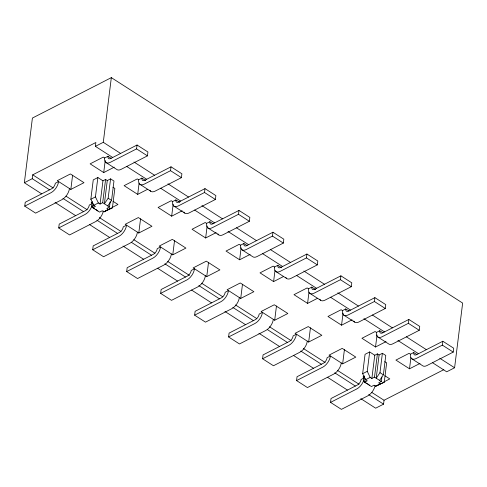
<?xml version="1.0" encoding="UTF-8"?>
<svg xmlns="http://www.w3.org/2000/svg" width="487" height="487" viewBox="0 0 487 487"><rect width="100%" height="100%" fill="white"/><g stroke="black" fill="none" stroke-linecap="round" stroke-linejoin="round"><path stroke-width="0.73" d="M41.675 193.863L24.35 182.741L32.404 118.061L111.334 77.634L462.65 303.084L454.596 367.764L446.701 371.806L432.468 362.669M24.752 206.159L25.233 202.282L51.543 188.81A4.754 2.508 -57.3 0 0 55.317 183.252L58.604 181.566A9.509 5.016 -57.3 0 1 51.062 192.682L24.752 206.159L35.624 213.136L61.934 199.658A9.509 5.016 -57.3 0 0 69.477 188.542M24.35 182.741L32.245 178.699L32.726 174.827L95.866 142.484L95.385 146.356L112.71 157.478M103.341 211.035A9.509 5.016 -57.3 0 1 95.909 221.463L69.598 234.935L58.726 227.959L59.213 224.087L85.523 210.609A4.754 2.508 -57.3 0 0 89.291 205.057L92.579 203.371M70.834 189.419L83.989 182.68L70.402 173.956L57.247 180.695L70.834 189.419L72.606 175.18M112.935 187.209L114.847 188.439L112.43 207.803L103.95 211.851L102.252 210.761L99.616 212.113L92.822 207.748L95.452 206.403L93.754 205.313L90.838 199.262L93.254 179.892L97.857 177.536L102.952 180.805L105.582 179.46L107.28 180.549L110.573 178.863L113.97 181.042L111.56 200.413L107.785 205.971M94.521 208.844L91.714 206.652L92.274 202.184M92.822 207.748L93.291 204.004M105.582 179.46L102.69 202.695L100.06 204.047L98.362 202.957L95.446 196.9L97.857 177.536M95.385 146.356L103.281 142.314L111.334 77.634M92.707 249.764L93.187 245.892L119.498 232.415A4.754 2.508 -57.3 0 0 123.266 226.857L126.559 225.171A9.509 5.016 -57.3 0 1 119.017 236.286L92.707 249.764L103.579 256.74L129.889 243.269A9.509 5.016 -57.3 0 0 137.431 232.153M105.886 162.475L116.764 169.452A9.509 5.016 -57.3 0 0 121.129 169.336L147.439 155.864L147.92 151.993L137.048 145.01L136.567 148.888L110.257 162.36A9.509 5.016 -57.3 0 1 104.644 157.983L103.287 157.112L90.132 163.851L103.719 172.575L105.216 160.588M100.06 204.047L102.952 180.805M107.28 180.549L104.388 203.785L108.157 198.227L110.573 178.863M112.43 207.803L108.552 209.495L106.854 208.406L109.484 207.06L110.141 201.813M126.681 271.569L127.162 267.692L153.472 254.22A4.754 2.508 -57.3 0 0 157.246 248.662L160.533 246.976A9.509 5.016 -57.3 0 1 152.991 258.092L126.681 271.569L137.553 278.546L163.863 265.068A9.509 5.016 -57.3 0 0 171.406 253.952M149.893 190.186A9.509 5.016 -57.3 0 0 155.103 191.141L181.414 177.664L181.901 173.792L171.022 166.816L170.541 170.687L144.231 184.165A9.509 5.016 -57.3 0 1 138.618 179.788L137.261 178.918L124.106 185.657L137.699 194.374L139.099 183.136M138.789 233.023L151.944 226.285L138.351 217.561L125.196 224.3L138.789 233.023L140.56 218.791M160.655 293.369L161.142 289.497L187.452 276.019A4.754 2.508 -57.3 0 0 191.221 270.468L194.508 268.781A9.509 5.016 -57.3 0 1 186.965 279.897L160.655 293.369L171.527 300.345L197.838 286.873A9.509 5.016 -57.3 0 0 205.38 275.758M183.867 211.991A9.509 5.016 -57.3 0 0 189.084 212.947L215.394 199.469L215.875 195.597L205.003 188.621L204.522 192.493L178.212 205.971A9.509 5.016 -57.3 0 1 172.599 201.594L171.241 200.717L158.086 207.456L171.674 216.179L173.165 204.193M172.763 254.829L185.918 248.09L172.331 239.367L159.176 246.105L172.763 254.829L174.535 240.59M194.636 315.174L195.117 311.303L221.427 297.825A4.754 2.508 -57.3 0 0 225.195 292.267L228.488 290.581A9.509 5.016 -57.3 0 1 220.946 301.697L194.636 315.174L205.508 322.151L231.818 308.673A9.509 5.016 -57.3 0 0 239.361 297.563M217.847 233.79A9.509 5.016 -57.3 0 0 223.058 234.746L249.368 221.275L249.849 217.403L238.977 210.421L238.496 214.298L212.186 227.77A9.509 5.016 -57.3 0 1 206.573 223.393L205.216 222.522L192.061 229.261L205.648 237.979L207.145 225.998M206.744 276.628L219.893 269.889L206.305 261.172L193.15 267.911L206.744 276.628L208.515 262.396M228.61 336.98L229.091 333.102L255.401 319.63A4.754 2.508 -57.3 0 0 259.175 314.072L262.463 312.386A9.509 5.016 -57.3 0 1 254.92 323.502L228.61 336.98L239.482 343.956L265.792 330.478A9.509 5.016 -57.3 0 0 273.335 319.362M241.796 249.691L252.668 256.667A9.509 5.016 -57.3 0 0 257.033 256.552L283.343 243.074L283.83 239.202L272.957 232.226L272.47 236.098L246.16 249.575A9.509 5.016 -57.3 0 1 240.548 245.198L239.19 244.328L226.035 251.061L239.628 259.784L241.12 247.798M240.718 298.434L253.873 291.695L240.28 282.971L227.125 289.71L240.718 298.434L242.489 284.201M262.584 358.779L263.071 354.907L289.381 341.43A4.754 2.508 -57.3 0 0 293.15 335.872L296.437 334.192A9.509 5.016 -57.3 0 1 288.894 345.307L262.584 358.779L273.463 365.755L299.767 352.284A9.509 5.016 -57.3 0 0 307.309 341.168M285.796 277.401A9.509 5.016 -57.3 0 0 291.013 278.357L317.323 264.879L317.804 261.008L306.932 254.031L306.451 257.903L280.141 271.381A9.509 5.016 -57.3 0 1 274.528 267.004L273.17 266.127L260.015 272.866L273.603 281.589L275.003 270.352M274.692 320.239L287.847 313.5L274.26 304.777L261.105 311.516L274.692 320.239L276.464 306M296.565 380.584L297.046 376.713L323.356 363.235A4.754 2.508 -57.3 0 0 327.124 357.677L330.417 355.991A9.509 5.016 -57.3 0 1 322.875 367.107L296.565 380.584L307.437 387.561L333.747 374.083A9.509 5.016 -57.3 0 0 341.29 362.973M319.776 299.201A9.509 5.016 -57.3 0 0 324.987 300.156L351.297 286.685L351.778 282.813L340.906 275.831L340.425 279.708L314.115 293.18A9.509 5.016 -57.3 0 1 308.502 288.803L307.145 287.933L293.99 294.672L307.583 303.389L308.977 292.157M308.673 342.038L321.822 335.299L308.234 326.582L295.079 333.321L308.673 342.038L310.444 327.806M375.154 385.461A9.509 5.016 -57.3 0 1 367.722 395.888L341.411 409.366L330.539 402.39L331.02 398.512L357.33 385.04A4.754 2.508 -57.3 0 0 361.104 379.483L363.734 378.131M353.751 321.006A9.509 5.016 -57.3 0 0 358.962 321.962L385.272 308.484L385.759 304.612L374.887 297.636L374.4 301.508L348.089 314.986A9.509 5.016 -57.3 0 1 342.477 310.609L341.119 309.738L327.964 316.471L341.557 325.194L343.049 313.208M342.647 363.844L355.802 357.105L342.209 348.382L329.054 355.12L342.647 363.844L344.419 349.611M384.742 361.64L386.654 362.864L384.243 382.228L375.757 386.282L374.059 385.193L371.429 386.538L364.635 382.179L367.265 380.828L365.567 379.738L362.651 373.687L365.061 354.323L369.67 351.961L374.765 355.236L377.395 353.885L379.093 354.974L382.38 353.294L385.783 355.473L383.366 374.838L379.598 380.396M366.334 383.269L363.527 381.077L364.179 375.867M364.635 382.179L365.104 378.429M377.395 353.885L374.503 377.127L371.867 378.472L370.169 377.382L367.253 371.325L369.67 351.961M377.699 336.901L388.571 343.877A9.509 5.016 -57.3 0 0 392.942 343.767L419.252 330.289L419.733 326.418L408.861 319.442L408.38 323.313L382.07 336.791A9.509 5.016 -57.3 0 1 376.457 332.414L375.1 331.537L361.944 338.276L375.532 347L377.023 335.013M371.867 378.472L374.765 355.236M379.093 354.974L376.201 378.216L379.97 372.658L382.38 353.294M384.243 382.228L380.365 383.92L378.667 382.831L381.297 381.485L381.857 376.987M360.812 398.658L375.666 408.191L383.561 404.149L384.042 400.271L443.827 369.651M411.679 358.706L422.552 365.682A9.509 5.016 -57.3 0 0 426.916 365.567L453.227 352.095L453.707 348.223L442.835 341.241L442.354 345.119L416.044 358.59A9.509 5.016 -57.3 0 1 410.431 354.213L409.074 353.343L395.919 360.082L409.512 368.799L410.906 357.568M104.644 157.983L107.931 156.303L111.133 158.354M137.048 145.01L110.738 158.488A4.754 2.508 -57.3 0 1 107.931 156.303M103.719 172.575L114.244 167.181M90.838 199.262L95.446 196.9M92.536 201.825L91.221 202.501L92.128 203.079M138.618 179.788L141.912 178.102L145.747 180.567M93.754 205.313L98.362 202.957M171.022 166.816L144.718 180.293A4.754 2.508 -57.3 0 1 141.912 178.102M58.726 227.959L85.036 214.487A9.509 5.016 -57.3 0 0 92.104 205.49M105.472 210.883L110.732 208.186M112.047 207.511L117.964 204.479L113.027 201.308M137.699 194.374L147.561 189.321M103.95 211.851L108.552 209.495M172.599 201.594L175.886 199.907L179.721 202.367M205.003 188.621L178.692 202.093A4.754 2.508 -57.3 0 1 175.886 199.907M171.674 216.179L182.199 210.786M206.573 223.393L209.86 221.713L213.062 223.764M238.977 210.421L212.667 223.898A4.754 2.508 -57.3 0 1 209.86 221.713M205.648 237.979L216.173 232.591M240.548 245.198L243.841 243.512L247.037 245.564M272.957 232.226L246.647 245.704A4.754 2.508 -57.3 0 1 243.841 243.512M239.628 259.784L250.154 254.397M274.528 267.004L277.815 265.318L281.65 267.777M306.932 254.031L280.622 267.503A4.754 2.508 -57.3 0 1 277.815 265.318M273.603 281.589L283.471 276.537M308.502 288.803L311.79 287.123L315.631 289.582M340.906 275.831L314.596 289.308A4.754 2.508 -57.3 0 1 311.79 287.123M307.583 303.389L317.445 298.336M342.477 310.609L345.77 308.922L348.966 310.974M374.887 297.636L348.576 311.114A4.754 2.508 -57.3 0 1 345.77 308.922M341.557 325.194L352.083 319.807M376.457 332.414L379.744 330.728L382.94 332.779M408.861 319.442L382.551 332.913A4.754 2.508 -57.3 0 1 379.744 330.728M375.532 347L386.057 341.606M362.651 373.687L367.253 371.325M364.349 376.25L363.034 376.926L363.941 377.504M410.431 354.213L413.719 352.527L416.921 354.585M365.567 379.738L370.169 377.382M442.835 341.241L416.525 354.719A4.754 2.508 -57.3 0 1 413.719 352.527M330.539 402.39L356.849 388.912A9.509 5.016 -57.3 0 0 363.917 379.915M376.621 385.643L377.936 384.974M383.202 382.277L389.777 378.91L384.833 375.739M409.512 368.799L420.031 363.412M375.757 386.282L380.365 383.92M136.567 148.888L147.439 155.864M170.541 170.687L181.414 177.664M204.522 192.493L215.394 199.469M238.496 214.298L249.368 221.275M272.47 236.098L283.343 243.074M306.451 257.903L317.323 264.879M340.425 279.708L351.297 286.685M374.4 301.508L385.272 308.484M408.38 323.313L419.252 330.289M442.354 345.119L453.227 352.095M103.281 142.314L120.606 153.435M133.974 162.013L154.58 175.241M167.954 183.818L188.56 197.04M201.928 205.624L222.535 218.846M236.53 227.825L256.509 240.651M270.504 249.63L290.489 262.45M303.858 271.034L324.464 284.256M337.832 292.833L358.438 306.061M372.433 315.04L392.419 327.861M406.414 336.846L426.393 349.666M439.743 358.231L454.596 367.764M126.705 166.457L146.69 179.283M160.686 188.262L180.665 201.082M194.66 210.067L214.639 222.888M228.013 231.465L248.62 244.693M262.615 253.672L282.594 266.492M296.589 275.478L316.568 288.298M330.563 297.277L350.549 310.103M363.917 318.681L384.523 331.903M397.897 340.486L418.503 353.708M139.866 184.281L150.739 191.257M173.841 206.08L184.713 213.056M207.821 227.886L218.693 234.862M275.77 271.49L286.642 278.467M309.75 293.296L320.623 300.272M343.725 315.101L354.597 322.077M108.157 198.227L111.56 200.413M379.97 372.658L383.366 374.838M102.69 202.695L109.484 207.06M374.503 377.127L381.297 381.485M91.714 206.652L94.545 208.466M363.527 381.077L365.226 382.167M32.726 174.827L53.205 187.97M66.001 196.182L87.118 209.733M99.275 217.537L121.032 231.495M133.834 239.707L154.951 253.258M167.747 261.476L189.504 275.435M201.667 283.239L222.784 296.79M235.58 305.002L256.698 318.553M269.494 326.765L291.25 340.73M303.413 348.534L325.17 362.492M337.327 370.297L359.083 384.255M371.885 392.473L384.042 400.271M32.245 178.699L49.571 189.82M62.939 198.398L83.545 211.626M96.919 220.203L117.525 233.425M131.52 242.404L151.5 255.231M164.868 263.808L185.474 277.03M198.848 285.613L219.454 298.835M232.823 307.419L253.429 320.641M267.424 329.62L287.403 342.44M300.777 351.024L321.383 364.246M334.752 372.829L355.358 386.051M368.708 394.616L383.561 404.149M55.049 202.44L75.655 215.668M89.651 224.647L109.63 237.467M122.998 246.051L143.61 259.273M157.599 268.252L177.585 281.078M191.58 290.057L211.559 302.877M224.933 311.461L245.539 324.683M258.907 333.26L279.514 346.488M293.509 355.467L313.488 368.288M327.483 377.267L347.468 390.093M367.484 383.695L369.73 385.448M95.677 209.27L97.917 211.023"/></g></svg>
